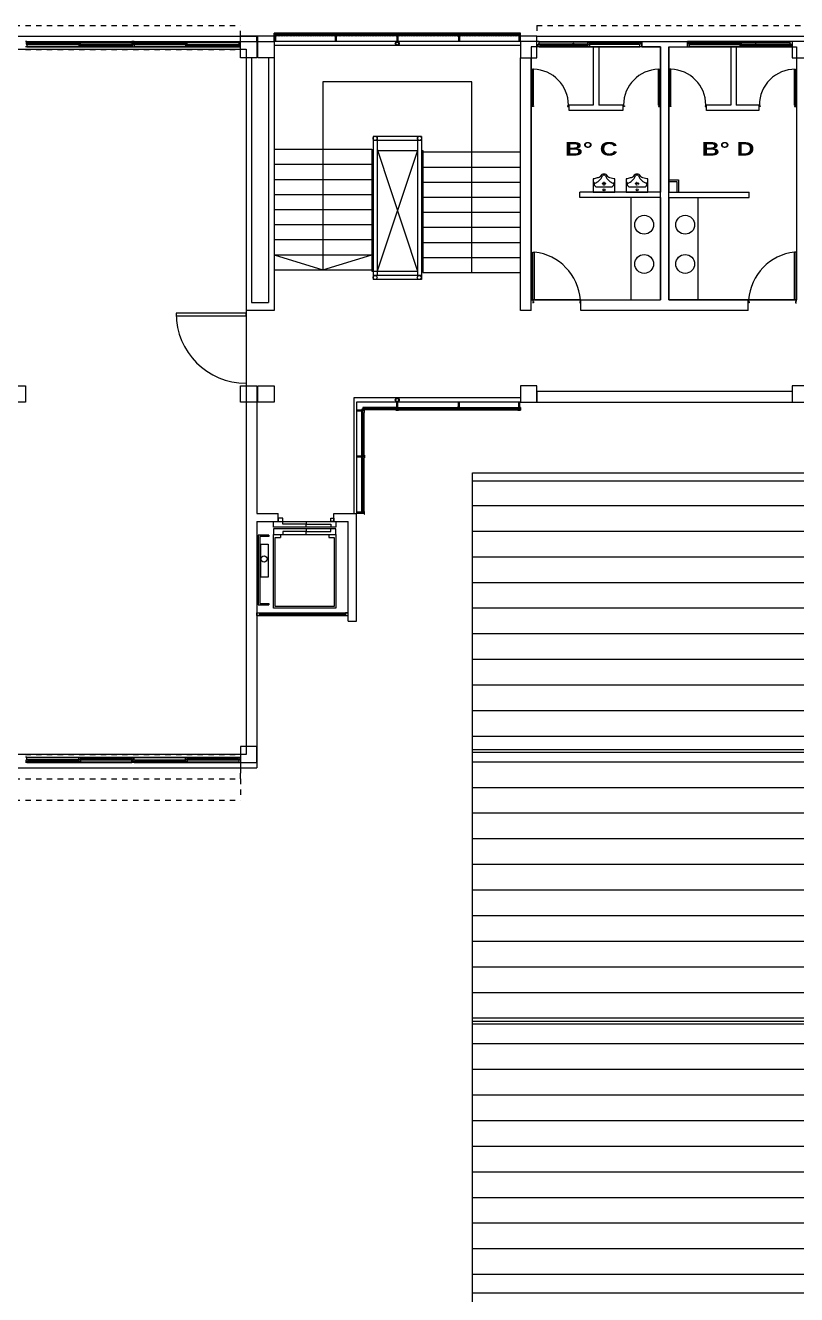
# Model space of a CAD drawing. Header units: millimetres. Extents: x -735 to -481, y 85 to 450.
# Drawn here: x -632.14 to -617.82, y 371.57 to 395.16 of the extents above; entities that cross this region are included whole.
import ezdxf
from ezdxf.enums import TextEntityAlignment as Align

# ---------------------------------------------------------------- set-up
doc = ezdxf.new("R2010")
doc.units = ezdxf.units.MM
doc.linetypes.add('DASHED', pattern=[0.75, 0.5, -0.25])
doc.layers.get('0').update_dxf_attribs({"color": 6, "linetype": 'CONTINUOUS'})
for name, color, linetype in [('A-CARPINTERIAS PUERTAS', 2, 'CONTINUOUS'), ('A-CARPINTERIAS VENTANAS', 2, 'CONTINUOUS'), ('A-ESCALERAS', 6, 'CONTINUOUS'), ('A-MUROS', 5, 'CONTINUOUS'), ('A-PROYECCION', 3, 'DASHED'), ('A-TECHOS', 6, 'CONTINUOUS'), ('CARPINTERIAS', 2, 'CONTINUOUS'), ('DET', 1, 'CONTINUOUS'), ('dib - cotas', 1, 'CONTINUOUS'), ('dib - muro vista1', 1, 'CONTINUOUS'), ('dib - muro vista2', 2, 'CONTINUOUS'), ('dib - texto', 2, 'CONTINUOUS'), ('E-COLUMNAS CUADRADAS', 6, 'CONTINUOUS'), ('ENTORNO', 1, 'CONTINUOUS'), ('ESTRUCTURA', 6, 'CONTINUOUS'), ('MUROS', 4, 'CONTINUOUS'), ('PISOS', 1, 'CONTINUOUS'), ('SANIT-DETALLE', 1, 'CONTINUOUS'), ('SANITARIOS', 2, 'CONTINUOUS'), ('SOLADOS', 1, 'CONTINUOUS'), ('VISTA3', 1, 'CONTINUOUS')]:
    doc.layers.add(name, color=color, linetype=linetype)
doc.layers.add('SUPERFICIES', color=6, linetype='CONTINUOUS', plot=False)
doc.styles.add('ROMANS', font='romans', dxfattribs={"width": 0.9})
doc.styles.add('STYLE1', font='swisseb.ttf', dxfattribs={"width": 1.32})
pattern_1 = [(0, (0.15, 0), (1e-16, 0.47625), [])]
pattern_2 = [(90, (-604.195643, 352.008535), (-0.03175, 2e-17), []), (150, (-604.195643, 352.008535), (-0.015875, -0.027496307), []), (210, (-604.195643, 352.008535), (0.015875, -0.027496307), [])]

# ---------------------------------------------------------------- blocks, each defined once
blk = doc.blocks.new('TAB')
at = {"layer": 'MUROS', "color": 3}
for p, q in [((0, 0.23), (0.18, 0.23)), ((0, 0.2), (0.15, 0.2)), ((0.15, 0.2), (0.15, 0)), ((0.18, 0.23), (0.18, 0))]:
    blk.add_line(p, q, dxfattribs=at)
blk = doc.blocks.new('INO1')
blk.add_lwpolyline([(0.005, 0.007), (0.003, 0.002), (-0.003, 0.002), (-0.005, 0.007, -0.101283), (-0.005, 0.009, -0.073281), (-0.005, 0.012, -0.084248), (-0.004, 0.014, -0.106469), (-0.002, 0.016, -0.130159), (0, 0.016, -0.130159), (0.002, 0.016, -0.106469), (0.004, 0.014, -0.084248), (0.005, 0.012, -0.073281), (0.005, 0.009, -0.101283), (0.005, 0.007)], format="xyb")
at = {"layer": 'SANIT-DETALLE'}
blk.add_lwpolyline([(-0.004, 0.009, 1), (0.004, 0.009, 0.073281), (0.004, 0.012, 0.084248), (0.003, 0.014, 0.106469), (0.001, 0.015, 0.130159), (0, 0.015, 0.130159), (-0.001, 0.015, 0.106469), (-0.003, 0.014, 0.084248), (-0.004, 0.012, 0.073281)], format="xyb", close=True, dxfattribs=at)
for centre, radius in [((-0.002, 0.004), 0.000358), ((0, 0.008), 0.00136), ((0.002, 0.004), 0.000358)]:
    blk.add_circle(centre, radius, dxfattribs=at)
at = {"style": 'ROMANS', "flags": 1}
blk.add_attdef('NOMENCLATURA', text='', height=0.00203, dxfattribs=at).set_placement((0, 0.011), align=Align.MIDDLE)
blk = doc.blocks.new('V5')
at = {"layer": 'CARPINTERIAS'}
for p, q in [((0.045, 0.3), (0, 0.3)), ((1.915, 0.25), (0.03, 0.25)), ((0.045, 0.25), (0.045, 0.3)), ((0.06, 0.25), (0.95, 0.25)), ((0.98, 0.29), (1.905, 0.29)), ((0.98, 0.27), (1.905, 0.27)), ((0.98, 0.25), (1.905, 0.25)), ((1.915, 0.29), (1.915, 0.3)), ((1.915, 0.3), (1.955, 0.3)), ((1.915, 0.2), (1.915, 0.25)), ((1.955, 0.25), (1.955, 0.3)), ((1.955, 0.2), (1.955, 0.3)), ((2.841, 0.3), (2.801, 0.3)), ((2.841, 0.29), (2.841, 0.3)), ((2.841, 0.2), (2.841, 0.25)), ((2.841, 0.25), (4.726, 0.25)), ((3.776, 0.29), (2.851, 0.29)), ((3.776, 0.27), (2.851, 0.27)), ((3.776, 0.25), (2.851, 0.25)), ((4.696, 0.25), (3.806, 0.25)), ((4.711, 0.25), (4.711, 0.3)), ((4.748, 0.3), (4.711, 0.3)), ((0.045, 0.2), (0, 0.2)), ((0.045, 0.2), (0.045, 0.21)), ((0.06, 0.23), (0.95, 0.23)), ((0.06, 0.21), (0.95, 0.21)), ((1.955, 0.2), (1.915, 0.2)), ((2.801, 0.2), (2.841, 0.2)), ((4.696, 0.23), (3.806, 0.23)), ((4.696, 0.21), (3.806, 0.21)), ((4.711, 0.2), (4.711, 0.21)), ((4.711, 0.2), (4.748, 0.2))]:
    blk.add_line(p, q, dxfattribs=at)
at = {"layer": 'CARPINTERIAS', "color": 1}
for p, q in [((0.045, 0.3), (1.915, 0.3)), ((0.95, 0.29), (0.045, 0.29)), ((4.711, 0.3), (2.841, 0.3)), ((3.806, 0.29), (4.711, 0.29)), ((0.045, 0.2), (1.915, 0.2)), ((0.98, 0.21), (1.915, 0.21)), ((3.776, 0.21), (2.841, 0.21)), ((4.711, 0.2), (2.841, 0.2))]:
    blk.add_line(p, q, dxfattribs=at)
at = {"layer": 'CARPINTERIAS'}
for points in [[(0.03, 0.25), (0.06, 0.25), (0.06, 0.21), (0.03, 0.21)], [(0.95, 0.29), (0.98, 0.29), (0.98, 0.25), (0.95, 0.25)], [(0.95, 0.25), (0.98, 0.25), (0.98, 0.21), (0.95, 0.21)], [(1.905, 0.29), (1.93, 0.29), (1.93, 0.25), (1.905, 0.25)], [(2.851, 0.29), (2.826, 0.29), (2.826, 0.25), (2.851, 0.25)], [(3.806, 0.29), (3.776, 0.29), (3.776, 0.25), (3.806, 0.25)], [(3.806, 0.25), (3.776, 0.25), (3.776, 0.21), (3.806, 0.21)], [(4.726, 0.25), (4.696, 0.25), (4.696, 0.21), (4.726, 0.21)]]:
    blk.add_lwpolyline(points, close=True, dxfattribs=at)
at = {"layer": 'MUROS'}
for p, q in [((1.955, 0.3), (2.801, 0.3)), ((1.955, 0.3), (1.955, 0.2)), ((2.801, 0.25), (2.801, 0.3)), ((2.801, 0.2), (2.801, 0.3)), ((2.801, 0.3), (2.801, 0.2)), ((1.955, 0.2), (2.303, 0.2)), ((2.453, 0.2), (2.801, 0.2))]:
    blk.add_line(p, q, dxfattribs=at)
blk = doc.blocks.new('MINGI2')
blk.add_lwpolyline([(-0.00516, 0.00711), (-0.00571, 0.00711), (-0.00571, 0), (0.00571, 0), (0.00571, 0.00711), (0.00517, 0.00711), (0.00311, 0.00769, -0.087584), (0.00207, 0.00816, -0.140472), (0.0018, 0.00848, 0.652509), (-0.0018, 0.00848, -0.140472), (-0.00207, 0.00816, -0.087584), (-0.00311, 0.00769, 0.011964)], format="xyb", close=True)
at = {"layer": 'SANIT-DETALLE'}
for p, q in [((-0.00516, 0.00522), (-0.00571, 0.00522)), ((-0.00516, 0.00522), (-0.00516, 0.00413)), ((-0.00383, 0.00279), (0.00383, 0.00279)), ((0.00516, 0.00522), (0.00571, 0.00522)), ((0.00516, 0.00522), (0.00516, 0.00413))]:
    blk.add_line(p, q, dxfattribs=at)
for centre, radius in [((-0.00069, 0.00474), 0.0000762), ((-0.00069, 0.00429), 0.0000762), ((0, 0.0012), 0.000508), ((-0.00023, 0.0052), 0.0000762), ((-0.00023, 0.00383), 0.0000762), ((0, 0.00452), 0.0000762), ((0.00023, 0.0052), 0.0000762), ((0.00023, 0.00383), 0.0000762), ((0.00069, 0.00474), 0.0000762), ((0.00069, 0.00429), 0.0000762)]:
    blk.add_circle(centre, radius, dxfattribs=at)
for centre, radius, start, end in [((-0.0076, 0.01178), 0.00752, 289.21333, 335.64976), ((0.00006, 0.0081), 0.000993, 93.3922, 144.54656), ((-0.00006, 0.0081), 0.000993, 35.45344, 86.6078), ((0.0076, 0.01178), 0.00752, 204.35024, 250.78667), ((-0.00383, 0.00413), 0.00134, 180, 270), ((0.00383, 0.00413), 0.00134, 270, 0)]:
    blk.add_arc(centre, radius, start, end, dxfattribs=at)
at = {"style": 'ROMANS', "flags": 1}
blk.add_attdef('NOMENCLATURA', text='', height=0.00203, dxfattribs=at).set_placement((-0.00005, 0.00397), align=Align.MIDDLE)

msp = doc.modelspace()

# ---------------------------------------------------------------- hatches: boundary and pattern name
at = {"layer": 'A-CARPINTERIAS VENTANAS'}
h = msp.add_hatch(dxfattribs=at)
h.set_pattern_fill('NET3', color=256, scale=0.01, angle=-270, style=0)
h.set_pattern_definition(pattern_2)
h.paths.add_polyline_path([(-627.515, 394.985), (-627.515, 394.965), (-626.385, 394.965), (-626.385, 394.985)])
h = msp.add_hatch(dxfattribs=at)
h.set_pattern_fill('NET3', color=256, scale=0.01, angle=-270, style=0)
h.set_pattern_definition(pattern_2)
h.paths.add_polyline_path([(-626.375, 394.985), (-626.375, 394.965), (-625.24, 394.965), (-625.24, 394.985)])
h = msp.add_hatch(dxfattribs=at)
h.set_pattern_fill('NET3', color=256, scale=0.01, angle=-270, style=0)
h.set_pattern_definition(pattern_2)
h.paths.add_polyline_path([(-625.23, 394.985), (-625.23, 394.965), (-624.095, 394.965), (-624.095, 394.985)])
h.paths.add_polyline_path([(-624.085, 394.985), (-624.085, 394.965), (-622.955, 394.965), (-622.955, 394.985)])
at = {"layer": 'A-TECHOS', "ltscale": 10}
h = msp.add_hatch(dxfattribs=at)
h.set_pattern_fill('ANSI31', color=1, scale=0.15, angle=315, style=0)
h.set_pattern_definition(pattern_1)
h.paths.add_polyline_path([(-610.215, 381.698), (-610.215, 386.698), (-623.835, 386.698), (-623.835, 381.698)])
h = msp.add_hatch(dxfattribs=at)
h.set_pattern_fill('ANSI31', color=1, scale=0.15, angle=315, style=0)
h.set_pattern_definition(pattern_1)
h.paths.add_polyline_path([(-610.265, 376.648), (-610.265, 381.648), (-623.835, 381.648), (-623.835, 376.648)])
h = msp.add_hatch(dxfattribs=at)
h.set_pattern_fill('ANSI31', color=1, scale=0.15, angle=315, style=0)
h.set_pattern_definition(pattern_1)
h.paths.add_polyline_path([(-623.835, 376.598), (-623.835, 371.598), (-610.265, 371.598), (-610.265, 376.598)])

# ---------------------------------------------------------------- linework, layer by layer
at = {"layer": 'A-CARPINTERIAS PUERTAS'}
for p, q in [((-622.721, 393.682), (-622.745, 393.682)), ((-622.707, 393.652), (-622.745, 393.652)), ((-622.721, 393.682), (-622.721, 393.666)), ((-622.721, 393.666), (-622.707, 393.666)), ((-622.707, 393.666), (-622.707, 393.652)), ((-620.365, 393.666), (-620.379, 393.666)), ((-620.379, 393.666), (-620.379, 393.652)), ((-620.379, 393.652), (-620.342, 393.652)), ((-620.365, 393.682), (-620.365, 393.666)), ((-620.365, 393.682), (-620.342, 393.682)), ((-620.168, 393.682), (-620.192, 393.682)), ((-620.154, 393.652), (-620.192, 393.652)), ((-620.168, 393.682), (-620.168, 393.666)), ((-620.168, 393.666), (-620.154, 393.666)), ((-620.154, 393.666), (-620.154, 393.652)), ((-617.841, 393.666), (-617.855, 393.666)), ((-617.855, 393.666), (-617.855, 393.652)), ((-617.855, 393.652), (-617.818, 393.652)), ((-617.841, 393.682), (-617.841, 393.666)), ((-617.841, 393.682), (-617.818, 393.682)), ((-622.717, 390.948), (-622.687, 390.948)), ((-622.717, 390.062), (-622.717, 390.948)), ((-622.687, 390.062), (-622.687, 390.948)), ((-617.824, 390.948), (-617.854, 390.948)), ((-617.854, 390.062), (-617.854, 390.948)), ((-617.824, 390.062), (-617.824, 390.948)), ((-622.717, 390.062), (-622.687, 390.062)), ((-617.824, 390.062), (-617.854, 390.062)), ((-628.045, 389.812), (-629.345, 389.812)), ((-629.345, 389.812), (-629.345, 389.762)), ((-629.345, 389.762), (-628.045, 389.762)), ((-628.045, 389.762), (-628.045, 389.812))]:
    msp.add_line(p, q, dxfattribs=at)
for points in [[(-622.721, 393.682), (-622.706, 393.682), (-622.706, 394.347), (-622.721, 394.347)], [(-620.365, 393.682), (-620.38, 393.682), (-620.38, 394.347), (-620.365, 394.347)], [(-620.168, 393.682), (-620.153, 393.682), (-620.153, 394.347), (-620.168, 394.347)], [(-617.841, 393.682), (-617.856, 393.682), (-617.856, 394.347), (-617.841, 394.347)], [(-622.042, 393.682), (-622.056, 393.682), (-622.056, 393.666), (-622.07, 393.666), (-622.07, 393.652), (-622.056, 393.652), (-622.056, 393.652), (-622.042, 393.652)], [(-619.489, 393.682), (-619.503, 393.682), (-619.503, 393.666), (-619.517, 393.666), (-619.517, 393.652), (-619.503, 393.652), (-619.503, 393.652), (-619.489, 393.652)]]:
    msp.add_lwpolyline(points, close=True, dxfattribs=at)
for points in [[(-621.044, 393.682), (-621.03, 393.682), (-621.03, 393.666), (-621.016, 393.666), (-621.016, 393.652), (-621.03, 393.652), (-621.03, 393.652), (-621.044, 393.652)], [(-618.52, 393.682), (-618.506, 393.682), (-618.506, 393.666), (-618.492, 393.666), (-618.492, 393.652), (-618.506, 393.652), (-618.506, 393.652), (-618.52, 393.652)], [(-622.724, 390.062), (-622.717, 390.062), (-622.717, 390.032), (-622.705, 390.032), (-622.705, 390.008), (-622.724, 390.008), (-622.724, 390.008), (-622.724, 390.008)], [(-621.824, 390.062), (-621.83, 390.062), (-621.83, 390.032), (-621.842, 390.032), (-621.842, 390.008), (-621.824, 390.008), (-621.824, 390.008), (-621.824, 390.008)], [(-618.718, 390.062), (-618.711, 390.062), (-618.711, 390.032), (-618.699, 390.032), (-618.699, 390.008), (-618.718, 390.008), (-618.718, 390.008), (-618.718, 390.008)], [(-617.818, 390.062), (-617.824, 390.062), (-617.824, 390.032), (-617.836, 390.032), (-617.836, 390.008), (-617.818, 390.008), (-617.818, 390.008), (-617.818, 390.008)]]:
    msp.add_lwpolyline(points, dxfattribs=at)
for centre, radius, start, end in [((-622.721, 393.682), 0.665, 359.9816, 88.6589), ((-620.365, 393.682), 0.665, 91.3411, 180.0184), ((-620.168, 393.682), 0.665, 359.9816, 88.6589), ((-617.841, 393.683), 0.665, 89.9875, 180.0298), ((-622.798, 389.986), 0.969, 4.5381, 83.4008), ((-617.743, 389.986), 0.969, 96.5992, 175.4619), ((-628.045, 389.812), 1.3, 180, 270)]:
    msp.add_arc(centre, radius, start, end, dxfattribs=at)
at = {"layer": 'A-CARPINTERIAS VENTANAS'}
for p, q in [((-649.345, 394.962), (-628.145, 394.962)), ((-626.385, 395.005), (-626.405, 395.005)), ((-626.385, 394.965), (-626.385, 395.005)), ((-626.375, 394.965), (-626.375, 395.005)), ((-626.375, 395.005), (-626.355, 395.005)), ((-625.24, 395.005), (-625.26, 395.005)), ((-625.24, 394.965), (-625.24, 395.005)), ((-625.23, 394.965), (-625.23, 395.005)), ((-625.23, 395.005), (-625.21, 395.005)), ((-624.11, 394.965), (-624.12, 394.965)), ((-624.12, 394.965), (-624.11, 394.965)), ((-624.095, 395.005), (-624.115, 395.005)), ((-624.095, 394.965), (-624.095, 395.005)), ((-624.085, 394.965), (-624.085, 395.005)), ((-624.085, 395.005), (-624.065, 395.005)), ((-632.115, 394.862), (-632.145, 394.862)), ((-632.115, 394.762), (-632.145, 394.762)), ((-630.165, 394.812), (-632.13, 394.812)), ((-632.115, 394.862), (-630.165, 394.862)), ((-632.115, 394.862), (-632.115, 394.852)), ((-632.115, 394.812), (-632.115, 394.762)), ((-631.152, 394.772), (-632.115, 394.772)), ((-632.115, 394.762), (-630.165, 394.762)), ((-632.1, 394.852), (-631.152, 394.852)), ((-632.1, 394.832), (-631.152, 394.832)), ((-632.1, 394.812), (-631.152, 394.812)), ((-631.122, 394.852), (-630.165, 394.852)), ((-631.122, 394.812), (-630.175, 394.812)), ((-631.122, 394.792), (-630.175, 394.792)), ((-631.122, 394.772), (-630.175, 394.772)), ((-630.165, 394.862), (-630.165, 394.812)), ((-630.125, 394.862), (-630.165, 394.862)), ((-630.165, 394.772), (-630.165, 394.762)), ((-630.165, 394.762), (-630.125, 394.762)), ((-630.125, 394.862), (-630.125, 394.852)), ((-630.125, 394.862), (-630.125, 394.852)), ((-630.125, 394.862), (-628.175, 394.862)), ((-630.125, 394.812), (-628.175, 394.812)), ((-630.125, 394.812), (-630.125, 394.762)), ((-630.125, 394.812), (-630.125, 394.762)), ((-629.167, 394.772), (-630.125, 394.772)), ((-630.125, 394.762), (-628.175, 394.762)), ((-630.11, 394.852), (-629.167, 394.852)), ((-630.11, 394.832), (-629.167, 394.832)), ((-630.11, 394.812), (-629.167, 394.812)), ((-629.137, 394.852), (-628.175, 394.852)), ((-629.137, 394.812), (-628.19, 394.812)), ((-629.137, 394.792), (-628.19, 394.792)), ((-629.137, 394.772), (-628.19, 394.772)), ((-632.115, 381.562), (-632.145, 381.562)), ((-632.115, 381.462), (-632.145, 381.462)), ((-630.165, 381.512), (-632.13, 381.512)), ((-632.115, 381.562), (-630.165, 381.562)), ((-632.115, 381.512), (-632.115, 381.562)), ((-631.152, 381.552), (-632.115, 381.552)), ((-632.115, 381.462), (-632.115, 381.472)), ((-632.115, 381.462), (-630.165, 381.462)), ((-632.1, 381.512), (-631.152, 381.512)), ((-632.1, 381.492), (-631.152, 381.492)), ((-632.1, 381.472), (-631.152, 381.472)), ((-631.122, 381.552), (-630.175, 381.552)), ((-631.122, 381.532), (-630.175, 381.532)), ((-631.122, 381.512), (-630.175, 381.512)), ((-631.122, 381.472), (-630.165, 381.472)), ((-630.165, 381.552), (-630.165, 381.562)), ((-630.165, 381.562), (-630.125, 381.562)), ((-630.165, 381.462), (-630.165, 381.512)), ((-630.125, 381.462), (-630.165, 381.462)), ((-630.125, 381.512), (-630.125, 381.562)), ((-630.125, 381.512), (-630.125, 381.562)), ((-630.125, 381.562), (-628.175, 381.562)), ((-629.167, 381.552), (-630.125, 381.552)), ((-630.125, 381.512), (-628.175, 381.512)), ((-630.125, 381.462), (-630.125, 381.472)), ((-630.125, 381.462), (-630.125, 381.472)), ((-630.125, 381.462), (-628.175, 381.462)), ((-630.11, 381.512), (-629.167, 381.512)), ((-630.11, 381.492), (-629.167, 381.492)), ((-630.11, 381.472), (-629.167, 381.472)), ((-649.345, 381.362), (-628.145, 381.362))]:
    msp.add_line(p, q, dxfattribs=at)
for points in [[(-622.945, 395.015), (-627.525, 395.015)], [(-627.525, 394.965), (-627.525, 395.015)], [(-627.525, 395.015), (-625.235, 395.015)], [(-622.945, 394.965), (-627.525, 394.965)], [(-627.515, 394.985), (-626.385, 394.985)], [(-627.515, 394.965), (-627.515, 394.862)], [(-627.495, 394.965), (-627.495, 394.862)], [(-627.475, 395.005), (-626.405, 395.005)], [(-626.405, 395.015), (-626.355, 395.015)], [(-626.405, 395.005), (-626.405, 395.015)], [(-626.39, 394.965), (-626.39, 394.862)], [(-626.375, 394.985), (-625.24, 394.985)], [(-626.37, 394.965), (-626.37, 394.862)], [(-626.355, 395.005), (-626.355, 395.015)], [(-626.355, 395.005), (-625.26, 395.005)], [(-625.26, 395.015), (-625.21, 395.015)], [(-625.26, 395.005), (-625.26, 395.015)], [(-625.245, 394.965), (-625.245, 394.862)], [(-625.23, 394.985), (-624.095, 394.985)], [(-625.225, 394.965), (-625.225, 394.862)], [(-625.21, 395.005), (-625.21, 395.015)], [(-625.21, 395.005), (-624.115, 395.005)], [(-624.065, 395.015), (-624.115, 395.015)], [(-624.115, 395.005), (-624.115, 395.015)], [(-624.1, 394.965), (-624.1, 394.862)], [(-624.085, 394.985), (-622.955, 394.985)], [(-624.08, 394.965), (-624.08, 394.862)], [(-624.065, 395.005), (-624.065, 395.015)], [(-624.065, 395.005), (-622.995, 395.005)], [(-622.945, 394.965), (-622.955, 394.965), (-622.955, 395.005), (-622.995, 395.005), (-622.995, 395.015), (-622.945, 395.015)], [(-622.975, 394.965), (-622.975, 394.862)], [(-622.955, 394.965), (-622.955, 394.862)], [(-622.945, 394.965), (-622.945, 395.015)], [(-622.945, 394.862), (-627.525, 394.862)], [(-622.945, 394.787), (-627.525, 394.787)]]:
    msp.add_lwpolyline(points, dxfattribs=at)
for points in [[(-627.525, 395.015), (-627.525, 394.965), (-627.515, 394.965), (-627.515, 395.005), (-627.475, 395.005), (-627.475, 395.015)], [(-632.13, 394.812), (-632.1, 394.812), (-632.1, 394.852), (-632.13, 394.852)], [(-631.152, 394.812), (-631.122, 394.812), (-631.122, 394.852), (-631.152, 394.852)], [(-631.152, 394.772), (-631.122, 394.772), (-631.122, 394.812), (-631.152, 394.812)], [(-630.175, 394.772), (-630.15, 394.772), (-630.15, 394.812), (-630.175, 394.812)], [(-630.14, 394.812), (-630.11, 394.812), (-630.11, 394.852), (-630.14, 394.852)], [(-629.167, 394.812), (-629.137, 394.812), (-629.137, 394.852), (-629.167, 394.852)], [(-629.167, 394.772), (-629.137, 394.772), (-629.137, 394.812), (-629.167, 394.812)], [(-632.13, 381.512), (-632.1, 381.512), (-632.1, 381.472), (-632.13, 381.472)], [(-631.152, 381.552), (-631.122, 381.552), (-631.122, 381.512), (-631.152, 381.512)], [(-631.152, 381.512), (-631.122, 381.512), (-631.122, 381.472), (-631.152, 381.472)], [(-630.175, 381.552), (-630.15, 381.552), (-630.15, 381.512), (-630.175, 381.512)], [(-630.14, 381.512), (-630.11, 381.512), (-630.11, 381.472), (-630.14, 381.472)]]:
    msp.add_lwpolyline(points, close=True, dxfattribs=at)
for radius in [0.0375, 0.0275]:
    msp.add_circle((-625.235, 394.825), radius, dxfattribs=at)
at = {"layer": 'A-ESCALERAS'}
for p, q in [((-625.71, 392.835), (-625.685, 392.835)), ((-624.785, 392.835), (-624.76, 392.835))]:
    msp.add_line(p, q, dxfattribs=at)
for points in [[(-623.852, 390.57), (-623.852, 394.112), (-626.618, 394.112), (-626.617, 390.62)], [(-627.525, 392.86), (-625.71, 392.86)], [(-625.71, 392.86), (-625.71, 390.595)], [(-624.76, 392.835), (-624.76, 390.57)], [(-624.76, 392.81), (-622.945, 392.81)], [(-627.525, 392.58), (-625.71, 392.58)], [(-624.76, 392.53), (-622.945, 392.53)], [(-627.525, 392.3), (-625.71, 392.3)], [(-624.76, 392.25), (-622.945, 392.25)], [(-627.525, 392.02), (-625.71, 392.02)], [(-624.76, 391.97), (-622.945, 391.97)], [(-627.525, 391.74), (-625.71, 391.74)], [(-624.76, 391.69), (-622.945, 391.69)], [(-627.525, 391.46), (-625.71, 391.46)], [(-624.76, 391.41), (-622.945, 391.41)], [(-627.525, 391.18), (-625.71, 391.18)], [(-624.76, 391.13), (-622.945, 391.13)], [(-627.525, 390.9), (-625.71, 390.9)], [(-627.525, 390.9), (-626.617, 390.62)], [(-626.617, 390.62), (-625.71, 390.9)], [(-624.76, 390.85), (-622.945, 390.85)], [(-627.525, 390.62), (-625.71, 390.62)], [(-624.76, 390.57), (-622.945, 390.57)]]:
    msp.add_lwpolyline(points, dxfattribs=at)
at = {"layer": 'A-MUROS'}
for p, q in [((-628.145, 394.862), (-628.145, 394.962)), ((-628.145, 394.962), (-627.845, 394.962)), ((-628.145, 394.862), (-628.145, 394.962)), ((-621.593, 394.762), (-621.593, 393.682)), ((-621.493, 394.762), (-621.493, 393.682)), ((-620.342, 394.762), (-620.342, 392.062)), ((-620.192, 394.762), (-620.192, 392.062)), ((-619.04, 394.762), (-619.04, 393.682)), ((-618.94, 394.762), (-618.94, 393.682)), ((-628.045, 394.562), (-628.045, 389.862)), ((-627.945, 394.562), (-627.945, 390.012)), ((-627.625, 394.562), (-627.625, 390.012)), ((-627.525, 394.562), (-627.525, 389.862)), ((-622.945, 389.862), (-622.945, 394.562)), ((-622.745, 389.862), (-622.745, 394.562)), ((-622.042, 393.582), (-622.042, 393.682)), ((-621.593, 393.682), (-622.042, 393.682)), ((-621.044, 393.582), (-622.042, 393.582)), ((-621.044, 393.682), (-621.493, 393.682)), ((-621.044, 393.682), (-621.044, 393.582)), ((-619.489, 393.582), (-619.489, 393.682)), ((-619.04, 393.682), (-619.489, 393.682)), ((-618.52, 393.582), (-619.489, 393.582)), ((-618.52, 393.682), (-618.94, 393.682)), ((-618.52, 393.682), (-618.52, 393.582)), ((-621.845, 391.962), (-621.845, 392.062)), ((-620.342, 392.062), (-621.845, 392.062)), ((-620.192, 392.062), (-618.697, 392.062)), ((-618.697, 391.962), (-618.697, 392.062)), ((-620.342, 391.962), (-621.845, 391.962)), ((-620.342, 391.962), (-620.342, 390.062)), ((-620.192, 391.962), (-618.697, 391.962)), ((-620.192, 391.962), (-620.192, 390.062)), ((-621.824, 390.062), (-620.342, 390.062)), ((-627.525, 389.862), (-628.045, 389.862)), ((-628.045, 388.162), (-628.045, 381.762)), ((-627.845, 388.162), (-627.845, 386.092)), ((-627.845, 386.092), (-627.45, 386.092)), ((-627.845, 385.942), (-627.845, 381.362)), ((-627.45, 385.942), (-627.45, 386.092)), ((-626.414, 385.942), (-626.414, 386.092)), ((-626.145, 384.092), (-626.145, 385.942)), ((-625.995, 384.092), (-625.995, 386.092)), ((-626.145, 384.092), (-625.995, 384.092)), ((-628.145, 381.462), (-628.145, 381.362)), ((-628.145, 381.362), (-627.845, 381.362))]:
    msp.add_line(p, q, dxfattribs=at)
at = {"layer": 'A-MUROS', "ltscale": 0.06}
for p, q in [((-627.525, 394.962), (-628.145, 394.962)), ((-622.945, 394.862), (-622.945, 394.962)), ((-622.645, 394.962), (-622.945, 394.962)), ((-622.645, 394.962), (-622.945, 394.962)), ((-622.645, 394.862), (-622.645, 394.962)), ((-622.645, 394.862), (-622.645, 394.962)), ((-627.945, 390.012), (-627.625, 390.012)), ((-621.824, 389.862), (-621.824, 390.062)), ((-620.192, 390.062), (-618.718, 390.062)), ((-618.718, 389.862), (-618.718, 390.062)), ((-618.718, 389.862), (-621.824, 389.862))]:
    msp.add_line(p, q, dxfattribs=at)
msp.add_lwpolyline([(-627.525, 394.862), (-627.525, 394.962)], dxfattribs=at)
at = {"layer": 'A-MUROS'}
for points in [[(-627.525, 394.862), (-627.525, 394.962)], [(-627.525, 394.849), (-627.525, 394.962)], [(-622.945, 394.862), (-622.945, 394.962)], [(-622.945, 394.862), (-622.945, 394.962)], [(-622.745, 389.862), (-622.945, 389.862)], [(-627.845, 385.942), (-627.45, 385.942)], [(-626.414, 386.092), (-625.995, 386.092)], [(-626.414, 385.942), (-626.145, 385.942)]]:
    msp.add_lwpolyline(points, dxfattribs=at)
at = {"layer": 'A-PROYECCION', "ltscale": 0.02}
for p, q in [((-649.345, 395.162), (-628.145, 395.162)), ((-622.645, 395.162), (-597.705, 395.162)), ((-632.145, 394.712), (-628.145, 394.712)), ((-632.145, 381.612), (-628.145, 381.612)), ((-628.145, 381.362), (-628.145, 380.762)), ((-649.345, 381.162), (-628.145, 381.162)), ((-649.345, 380.762), (-628.145, 380.762))]:
    msp.add_line(p, q, dxfattribs=at)
at = {"layer": 'A-PROYECCION', "ltscale": 0.05}
for p, q in [((-628.145, 394.962), (-628.145, 395.162)), ((-622.645, 395.162), (-622.645, 394.962)), ((-628.145, 381.162), (-628.145, 381.362))]:
    msp.add_line(p, q, dxfattribs=at)
at = {"layer": 'CARPINTERIAS'}
for p, q in [((-628.175, 394.862), (-628.175, 394.812)), ((-628.175, 394.862), (-628.145, 394.862)), ((-628.175, 394.862), (-628.145, 394.862)), ((-628.175, 394.772), (-628.175, 394.762)), ((-628.175, 394.762), (-628.145, 394.762)), ((-629.137, 381.552), (-628.19, 381.552)), ((-629.137, 381.532), (-628.19, 381.532)), ((-629.137, 381.512), (-628.19, 381.512)), ((-629.137, 381.472), (-628.175, 381.472)), ((-628.175, 381.552), (-628.175, 381.562)), ((-628.175, 381.562), (-628.145, 381.562)), ((-628.175, 381.462), (-628.175, 381.512)), ((-628.175, 381.462), (-628.145, 381.462))]:
    msp.add_line(p, q, dxfattribs=at)
at = {"layer": 'CARPINTERIAS', "color": 1}
for p, q in [((-627.845, 384.242), (-626.145, 384.242)), ((-627.845, 384.192), (-626.145, 384.192))]:
    msp.add_line(p, q, dxfattribs=at)
at = {"layer": 'CARPINTERIAS'}
for points in [[(-628.19, 394.772), (-628.16, 394.772), (-628.16, 394.812), (-628.19, 394.812)], [(-629.167, 381.552), (-629.137, 381.552), (-629.137, 381.512), (-629.167, 381.512)], [(-629.167, 381.512), (-629.137, 381.512), (-629.137, 381.472), (-629.167, 381.472)], [(-628.19, 381.552), (-628.16, 381.552), (-628.16, 381.512), (-628.19, 381.512)]]:
    msp.add_lwpolyline(points, close=True, dxfattribs=at)
at = {"layer": 'DET'}
for centre in [(-620.648, 391.457), (-619.885, 391.457), (-620.648, 390.728), (-619.885, 390.728)]:
    msp.add_circle(centre, 0.175, dxfattribs=at)
at = {"layer": 'dib - cotas'}
for p, q in [((-627.845, 394.862), (-627.845, 394.962)), ((-627.825, 394.862), (-627.825, 394.962)), ((-625.61, 392.835), (-624.86, 392.835)), ((-620.892, 390.062), (-620.892, 391.962)), ((-619.642, 390.062), (-619.642, 391.962)), ((-625.71, 390.595), (-624.86, 390.595))]:
    msp.add_line(p, q, dxfattribs=at)
for points in [[(-624.785, 393.1), (-625.685, 393.1)], [(-624.785, 393.025), (-625.685, 393.025)], [(-624.86, 393.1), (-624.86, 390.513)], [(-624.785, 393.1), (-624.785, 390.438)], [(-625.61, 392.86), (-624.86, 390.595)], [(-624.86, 392.835), (-625.61, 390.595)]]:
    msp.add_lwpolyline(points, dxfattribs=at)
msp.add_circle((-624.822, 393.063), 0.0375, dxfattribs=at)
at = {"layer": 'dib - muro vista1', "ltscale": 10}
for p, q in [((-623.835, 345.308), (-623.835, 386.848)), ((-623.835, 386.698), (-596.495, 386.698))]:
    msp.add_line(p, q, dxfattribs=at)
at = {"layer": 'dib - muro vista2'}
for p, q in [((-622.645, 394.962), (-597.705, 394.962)), ((-624.785, 390.595), (-624.76, 390.595)), ((-622.645, 388.362), (-622.645, 388.162)), ((-617.897, 388.362), (-617.897, 388.162)), ((-623.835, 386.848), (-596.495, 386.848)), ((-596.495, 381.698), (-623.835, 381.698)), ((-596.495, 381.648), (-623.835, 381.648)), ((-596.495, 376.648), (-623.835, 376.648)), ((-596.495, 376.598), (-623.835, 376.598)), ((-596.495, 371.598), (-623.835, 371.598))]:
    msp.add_line(p, q, dxfattribs=at)
for points in [[(-625.685, 393.1), (-625.685, 390.438)], [(-625.61, 393.1), (-625.61, 390.512)], [(-624.785, 390.513), (-625.685, 390.513)], [(-624.785, 390.438), (-625.685, 390.438)], [(-622.645, 388.362), (-617.897, 388.362)], [(-622.645, 388.162), (-617.897, 388.162)]]:
    msp.add_lwpolyline(points, dxfattribs=at)
for centre in [(-625.647, 393.063), (-625.647, 390.476), (-624.827, 390.476)]:
    msp.add_circle(centre, 0.0375, dxfattribs=at)
at = {"layer": 'E-COLUMNAS CUADRADAS'}
for points in [[(-627.845, 394.562), (-628.145, 394.562), (-628.145, 394.862), (-627.845, 394.862)], [(-627.845, 394.562), (-628.145, 394.562), (-628.145, 394.862), (-627.845, 394.862)], [(-627.525, 394.562), (-627.825, 394.562), (-627.825, 394.862), (-627.525, 394.862)], [(-622.945, 394.562), (-622.645, 394.562), (-622.645, 394.862), (-622.945, 394.862)], [(-617.897, 394.562), (-617.597, 394.562), (-617.597, 394.862), (-617.897, 394.862)], [(-632.145, 388.162), (-632.445, 388.162), (-632.445, 388.462), (-632.145, 388.462)], [(-627.845, 388.162), (-628.145, 388.162), (-628.145, 388.462), (-627.845, 388.462)], [(-627.525, 388.162), (-627.825, 388.162), (-627.825, 388.462), (-627.525, 388.462)], [(-622.945, 388.162), (-622.645, 388.162), (-622.645, 388.462), (-622.945, 388.462)], [(-617.897, 388.162), (-617.597, 388.162), (-617.597, 388.462), (-617.897, 388.462)], [(-627.845, 381.762), (-628.145, 381.762), (-628.145, 381.462), (-627.845, 381.462)]]:
    msp.add_lwpolyline(points, close=True, dxfattribs=at)
at = {"layer": 'ENTORNO'}
for points in [[(-625.24, 388.06), (-625.872, 388.06)], [(-625.245, 388.06), (-622.955, 388.06)], [(-625.892, 386.092), (-625.892, 388.011)], [(-625.872, 387.152), (-625.872, 388.01)], [(-625.24, 388.04), (-625.862, 388.04)], [(-625.852, 387.172), (-625.852, 387.97)], [(-625.24, 388.02), (-625.842, 388.02)], [(-625.23, 388.04), (-624.095, 388.04)], [(-625.21, 388.02), (-624.115, 388.02)], [(-624.085, 388.04), (-622.955, 388.04)], [(-624.065, 388.02), (-622.995, 388.02)], [(-625.872, 386.107), (-625.872, 387.141)], [(-625.852, 386.127), (-625.852, 387.121)]]:
    msp.add_lwpolyline(points, dxfattribs=at)
at = {"layer": 'ESTRUCTURA'}
msp.add_lwpolyline([(-627.845, 381.762), (-628.145, 381.762), (-628.145, 381.462), (-627.845, 381.462)], close=True, dxfattribs=at)
at = {"layer": 'PISOS'}
msp.add_lwpolyline([(-626.414, 385.942), (-626.375, 385.942), (-626.375, 385.838), (-627.535, 385.838), (-627.535, 385.942), (-626.414, 385.942)], dxfattribs=at)
for points in [[(-627.45, 385.942), (-627.359, 385.942), (-627.359, 386.002), (-627.45, 386.002)], [(-626.414, 385.942), (-626.469, 385.942), (-626.469, 386.005), (-626.414, 386.005)], [(-626.375, 385.808), (-627.535, 385.808), (-627.535, 385.703), (-626.375, 385.703)], [(-627.767, 385.519), (-627.636, 385.519), (-627.636, 384.907), (-627.767, 384.907)]]:
    msp.add_lwpolyline(points, close=True, dxfattribs=at)
msp.add_circle((-627.709, 385.243), 0.0576, dxfattribs=at)
at = {"layer": 'SOLADOS'}
for p, q in [((-621.824, 390.062), (-622.745, 390.062)), ((-618.718, 390.062), (-617.818, 390.062))]:
    msp.add_line(p, q, dxfattribs=at)
at = {"layer": 'SUPERFICIES'}
for points in [[(-628.045, 381.612), (-649.445, 381.612), (-649.445, 394.72), (-628.045, 394.72)], [(-622.745, 390.062), (-620.342, 390.062), (-620.342, 394.762), (-622.745, 394.762)], [(-620.192, 394.762), (-617.818, 394.762), (-617.818, 390.062), (-620.192, 390.062)]]:
    msp.add_lwpolyline(points, close=True, dxfattribs=at)
at = {"layer": 'VISTA3'}
for p, q in [((-622.945, 388.162), (-625.995, 388.162)), ((-625.872, 388.06), (-625.872, 388.03)), ((-625.862, 388.06), (-625.862, 388.03)), ((-625.24, 388.06), (-625.24, 388.02)), ((-625.23, 388.06), (-625.23, 388.02)), ((-624.11, 388.06), (-624.12, 388.06)), ((-624.12, 388.06), (-624.11, 388.06)), ((-624.095, 388.06), (-624.095, 388.02)), ((-624.085, 388.06), (-624.085, 388.02)), ((-625.872, 388.03), (-625.892, 388.03)), ((-625.862, 388.03), (-625.842, 388.03)), ((-625.24, 388.02), (-625.26, 388.02)), ((-625.23, 388.02), (-625.21, 388.02)), ((-624.095, 388.02), (-624.115, 388.02)), ((-624.085, 388.02), (-624.065, 388.02)), ((-625.892, 387.152), (-625.852, 387.152)), ((-625.892, 387.142), (-625.852, 387.142)), ((-625.892, 387.126), (-625.892, 387.116)), ((-625.892, 387.116), (-625.892, 387.126)), ((-625.852, 387.152), (-625.852, 387.172)), ((-625.852, 387.142), (-625.852, 387.122)), ((-625.892, 386.107), (-625.852, 386.107)), ((-625.892, 386.097), (-625.852, 386.097)), ((-625.852, 386.107), (-625.852, 386.127)), ((-625.852, 386.097), (-625.852, 386.077)), ((-627.793, 384.217), (-626.196, 384.217))]:
    msp.add_line(p, q, dxfattribs=at)
for points in [[(-622.945, 388.237), (-626.045, 388.237)], [(-626.045, 388.237), (-626.045, 386.092)], [(-625.995, 388.162), (-625.995, 386.092)], [(-625.245, 388.06), (-625.245, 388.162)], [(-625.225, 388.06), (-625.225, 388.162)], [(-624.1, 388.06), (-624.1, 388.162)], [(-624.08, 388.06), (-624.08, 388.162)], [(-622.945, 388.06), (-622.955, 388.06), (-622.955, 388.02), (-622.995, 388.02), (-622.995, 388.01), (-622.945, 388.01)], [(-622.975, 388.06), (-622.975, 388.162)], [(-622.955, 388.06), (-622.955, 388.162)], [(-622.945, 388.06), (-622.945, 388.01)], [(-625.892, 388.011), (-625.995, 388.011)], [(-625.892, 387.991), (-625.995, 387.991)], [(-625.892, 388.03), (-625.892, 388.02)], [(-625.892, 388.02), (-625.842, 388.02)], [(-625.892, 388.02), (-625.892, 388.01), (-625.852, 388.01), (-625.852, 387.97), (-625.842, 387.97), (-625.842, 388.02)], [(-625.892, 388.02), (-625.842, 388.02)], [(-625.842, 388.03), (-625.842, 388.02)], [(-625.26, 388.02), (-625.26, 388.01)], [(-625.26, 388.01), (-625.21, 388.01)], [(-625.21, 388.02), (-625.21, 388.01)], [(-624.115, 388.02), (-624.115, 388.01)], [(-624.065, 388.01), (-624.115, 388.01)], [(-624.065, 388.02), (-624.065, 388.01)], [(-625.892, 387.157), (-625.995, 387.157)], [(-625.892, 387.137), (-625.995, 387.137)], [(-625.852, 387.172), (-625.842, 387.172)], [(-625.852, 387.122), (-625.842, 387.122)], [(-625.842, 387.172), (-625.842, 387.122)], [(-625.892, 386.112), (-625.995, 386.112)], [(-625.892, 386.092), (-625.995, 386.092)], [(-625.852, 386.127), (-625.842, 386.127)], [(-625.852, 386.077), (-625.842, 386.077)], [(-625.842, 386.077), (-625.842, 386.127)], [(-627.62, 385.69), (-627.82, 385.69), (-627.82, 384.39), (-627.62, 384.39)], [(-627.62, 385.69), (-627.62, 385.66)], [(-626.505, 385.703), (-626.375, 385.703), (-626.375, 384.332), (-627.535, 384.332), (-627.535, 385.703), (-627.405, 385.703)], [(-627.405, 385.703), (-627.405, 385.643)], [(-626.505, 385.703), (-626.505, 385.643)], [(-627.62, 385.66), (-627.79, 385.66), (-627.79, 384.42), (-627.62, 384.42)], [(-627.505, 385.643), (-627.405, 385.643)], [(-626.405, 385.643), (-626.405, 384.362), (-627.505, 384.362), (-627.505, 385.643)], [(-626.505, 385.643), (-626.405, 385.643)], [(-627.62, 384.42), (-627.62, 384.39)]]:
    msp.add_lwpolyline(points, dxfattribs=at)
for points in [[(-627.359, 385.942), (-626.926, 385.942), (-626.926, 385.89), (-627.359, 385.89)], [(-627.359, 385.703), (-626.926, 385.703), (-626.926, 385.755), (-627.359, 385.755)], [(-626.926, 385.89), (-626.469, 385.89), (-626.469, 385.837), (-626.926, 385.837)], [(-626.926, 385.755), (-626.469, 385.755), (-626.469, 385.808), (-626.926, 385.808)], [(-627.845, 384.242), (-627.793, 384.242), (-627.793, 384.193), (-627.845, 384.193)], [(-626.145, 384.242), (-626.196, 384.242), (-626.196, 384.193), (-626.145, 384.193)]]:
    msp.add_lwpolyline(points, close=True, dxfattribs=at)
for radius in [0.0375, 0.0275]:
    msp.add_circle((-625.235, 388.2), radius, dxfattribs=at)

# ---------------------------------------------------------------- block references
at = {"layer": 'A-MUROS'}
msp.add_blockref('V5', (-622.645, 394.562), dxfattribs=at)
at = {"layer": 'CARPINTERIAS'}
msp.add_blockref('TAB', (-620.192, 392.062), dxfattribs=at)
at = {"layer": 'DET', "xscale": 34.99562554674807, "yscale": 34.99562554674807, "zscale": 34.99562554674807}
for p in [(-621.394, 392.062), (-620.78, 392.062)]:
    msp.add_blockref('MINGI2', p, dxfattribs=at)
at = {"layer": 'SANITARIOS', "rotation": 180}
for p in [(-621.964, 394.832), (-619.419, 394.832)]:
    msp.add_blockref('INO1', p, dxfattribs=at)
at = {"layer": 'SANITARIOS', "xscale": -1, "rotation": 180}
for p in [(-621.122, 394.832), (-618.577, 394.832)]:
    msp.add_blockref('INO1', p, dxfattribs=at)

# ---------------------------------------------------------------- texts
at = {"layer": 'dib - texto', "style": 'STYLE1', "width": 1.32}
for s, p in [('B° C', (-622.119, 392.743)), ('B° D', (-619.577, 392.743))]:
    msp.add_text(s, height=0.2504, dxfattribs=at).set_placement(p)

doc.saveas('drawing.dxf')
